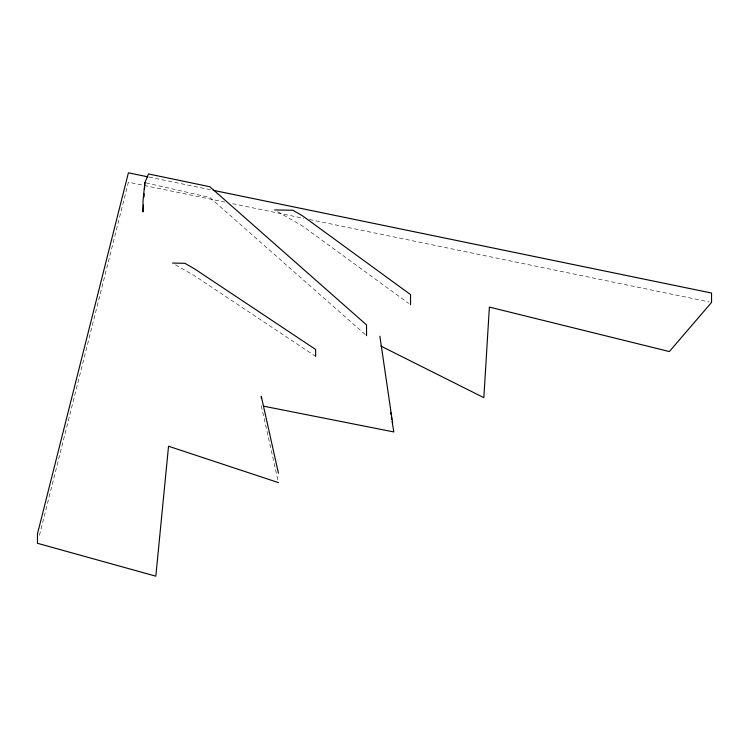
<?xml version="1.0" encoding="UTF-8"?>
<svg xmlns="http://www.w3.org/2000/svg" width="749" height="749" viewBox="0 0 749 749"><rect width="100%" height="100%" fill="white"/><g stroke="black" fill="none" stroke-linecap="round" stroke-linejoin="round"><path stroke-width="0.56" stroke-dasharray="3.75 2.81" d="M39.444 535.376L128.397 182.194L224.634 202.033M149.023 177.073L210.89 189.834M232.658 203.691L303.691 218.333M309.421 219.513L709.256 301.931M146.008 182.878L209.814 197.493L366.542 335.683M277.617 211.639L302.549 226.039L408.701 303.439M175.538 264.809L194.796 275.922L315.647 356.384M261.298 405.724L278.197 481.476"/><path stroke-width="1.12" d="M143.433 205.142L143.003 211.892L143.003 201.125L144.875 182.625L148.517 173.955L209.814 186.726L366.542 324.907L366.542 335.683M143.939 197.259L144.154 193.879M144.445 189.375L144.875 182.625M274.621 209.917L292.868 210.254L302.549 215.843L410.527 294.591L410.527 304.777M172.495 263.058L184.909 263.311L194.796 269.022L315.647 349.483L315.647 356.384M263.582 406.173L393.805 431.939L392.139 421.575M147.881 176.839L128.397 172.822L37.45 533.925L37.45 543.297L155.829 576.178L168.534 446.245L278.45 482.609M213.184 190.302L711.55 293.037L711.55 302.409L669.363 351.562L489.378 307.081L483.845 397.663L380.904 346.085M278.45 473.237L261.298 396.352L261.298 398.431M390.65 412.362L391.025 414.665M391.39 416.968L391.764 419.271M379.865 336.198L392.654 423.241"/></g></svg>
